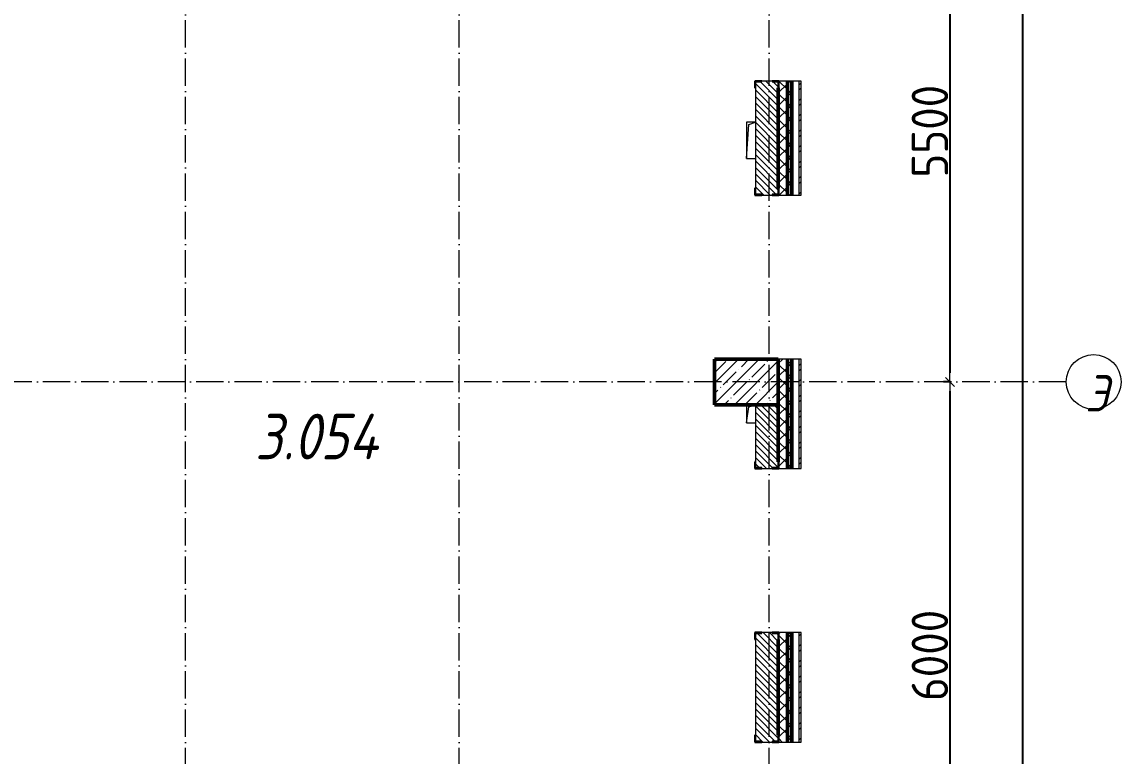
# Model space of a CAD drawing. Header units: millimetres. Extents: x -135211 to 49383, y -8033 to 228499.
# Drawn here: x -114686 to -102635, y 162310 to 170361 of the extents above; entities that cross this region are included whole.
import ezdxf

# ---------------------------------------------------------------- set-up
doc = ezdxf.new("R2010")
doc.units = ezdxf.units.MM
doc.linetypes.add('50_200_ШТРИХ_1Т_ш5_п1_п1_', pattern=[700, 500, -100, 0, -100])
for name, color, linetype, lineweight in [('A-____-____-DIMS', 7, 'Continuous', 9), ('A-GENM-____-MCUT', 7, 'Continuous', 25), ('A-GENM-____-OTLN', 7, 'Continuous', 9), ('A-GENM-____-OTLN-1', 7, 'Continuous', 25), ('A-WALL-____-MCUT-2', 7, 'Continuous', 50), ('A-WALL-____-MCUT-3', 7, 'Continuous', 9), ('A-WALL-____-PATT-1', 7, 'Continuous', 9), ('A-WALL-FNSH-MCUT-1', 7, 'Continuous', 9), ('S-COLS-____-MCUT', 7, 'Continuous', 50), ('S-COLS-____-OTLN', 7, 'Continuous', 9), ('S-GRID-____-IDEN', 7, 'Continuous', 9), ('S-GRID-____-OTLN-1', 7, '50_200_ШТРИХ_1Т_ш5_п1_п1_', 9), ('Марки помещений', 7, 'Continuous', 9)]:
    doc.layers.add(name, color=color, linetype=linetype, lineweight=lineweight)
doc.styles.add('ISOCPEUR_I', font='isocpeui.ttf', dxfattribs={"width": 0.9, "height": 2.5})
doc.styles.add('ISOCPEUR_I_2', font='isocpeui.ttf', dxfattribs={"width": 0.85, "height": 2.3})
doc.styles.add('СПДС', font='isocpeur.ttf', dxfattribs={"width": 0.9})
doc.dimstyles.new('Размера А3', dxfattribs={"dimtxt": 200, "dimasz": 100, "dimexe": 70, "dimexo": 100, "dimgap": 20, "dimtad": 1, "dimdec": 0, "dimrnd": 10, "dimzin": 0, "dimdsep": 46, "dimtxsty": 'СПДС', "dimblk": 'ARROWHEAD_6', "dimcen": 1, "dimclrd": 256, "dimclre": 256, "dimclrt": 256, "dimazin": 0, "dimtfac": 1, "dimtdec": 0, "dimtmove": 2, "dimatfit": 3, "dimfxl": 1, "dimtolj": 1, "dimtzin": 0, "dimarcsym": 0})
pattern_1 = [(135, (-129942.255, 127932.027), (-35.35534, -35.35534), [])]
pattern_2 = [(45, (-129942.25, 127932.03), (-85.53659, 85.53659), []), (45, (-129885.23, 127932.03), (-85.53659, 85.53659), [])]
pattern_3 = [(45, (-129942.25, 127932.03), (-70.71068, 70.71068), []), (135, (-129942.25, 127932.03), (-70.71068, -70.71068), [])]

# ---------------------------------------------------------------- blocks, each defined once
blk = doc.blocks.new('BSC_Колонна _Прямоугольная - 500х700-V8-АР1_План отверстий 3 этажа в осях 1-64_А-ГГ')
at = {"layer": 'S-COLS-____-OTLN'}
h = blk.add_hatch(dxfattribs=at)
h.set_pattern_fill('FP_42', color=256, style=0, pattern_type=2)
h.set_pattern_definition([(315, (-38481.04, 23200), (114.04925, 114.04925), []), (315, (-38481.04, 23085.95), (114.04925, 114.04925), [201.613, -40.323, 3.353, -36.97])])
h.paths.add_polyline_path([(-250, 237), (-250, -350), (250, -350), (250, 350), (-250, 350)], flags=0)
at = {"layer": 'S-COLS-____-MCUT'}
for p, q in [((250, 350), (-250, 350)), ((-250, 350), (-250, -350)), ((250, -350), (250, 350)), ((-250, -350), (250, -350))]:
    blk.add_line(p, q, dxfattribs=at)
blk = doc.blocks.new('Фахверк_СКБ_Уголок - 250_2700-27497298-АР1_План отверстий 3 этажа в осях 1-64_А-ГГ')
at = {"layer": 'A-GENM-____-MCUT'}
for p, q in [((200, 181), (125, 181)), ((125, 181), (125, 106)), ((131, 106), (131, 175)), ((131, 175), (200, 175)), ((200, 175), (200, 181)), ((125, 106), (131, 106)), ((131, -6), (125, -6)), ((125, -6), (125, -81)), ((125, -81), (200, -81)), ((131, -75), (131, -6)), ((200, -75), (131, -75)), ((200, -81), (200, -75))]:
    blk.add_line(p, q, dxfattribs=at)
blk = doc.blocks.new('AR_Отверстие прямоугольное _в плите_ - AR_Отверстие прямоугольное _в плите_-V178-АР1_План отверстий 3 этажа в осях 1-64_А-ГГ')
at = {"layer": 'A-GENM-____-OTLN'}
for p, q in [((-50, 100), (-50, -100)), ((-50, -100), (-25, 75)), ((-25, 75), (50, 100)), ((-50, -100), (50, -100))]:
    blk.add_line(p, q, dxfattribs=at)
blk = doc.blocks.new('AR_Отверстие прямоугольное _в плите_ - AR_Отверстие прямоугольное _в плите_-30510902-АР1_План отверстий 3 этажа в осях 1-64_А-ГГ')
at = {"layer": 'A-GENM-____-OTLN'}
for p, q in [((50, 200), (-50, 200)), ((-50, 200), (-50, -200)), ((-50, -200), (-25, 175)), ((-25, 175), (50, 200)), ((-50, -200), (50, -200))]:
    blk.add_line(p, q, dxfattribs=at)
blk = doc.blocks.new('Ось сетки - Круг_Ø6_00__ISO-2_5_0_9K_-25732049-АР1_План отверстий 3 этажа в осях 1-64_А-ГГ')
at = {"layer": 'S-GRID-____-IDEN'}
blk.add_circle((0, 0), 3, dxfattribs=at)
blk = doc.blocks.new('ARROWHEAD_6')
at = {"color": 0, "linetype": 'Continuous'}
for p, q in [((0, 0), (-1, 0)), ((-0.5, -0.5), (0.5, 0.5))]:
    blk.add_line(p, q, dxfattribs=at)
blk = doc.blocks.new('*D1038')
at = {"layer": 'A-____-____-DIMS', "lineweight": -2, "transparency": 16777216}
for p, q in [((-104504, 171913), (-104580, 171913)), ((-104510, 171813), (-104510, 166513)), ((-104504, 166413), (-104580, 166413))]:
    blk.add_line(p, q, dxfattribs=at)
at = {"layer": 'Defpoints', "color": 0, "transparency": 16777216}
for p in [(-104404, 171913), (-104510, 166413), (-104404, 166413)]:
    blk.add_point(p, dxfattribs=at)
at = {"layer": 'A-____-____-DIMS', "lineweight": -2, "transparency": 16777216, "xscale": 100, "yscale": 100, "zscale": 100}
for p, rotation in [((-104510, 171913), 90), ((-104510, 166413), 270)]:
    blk.add_blockref('ARROWHEAD_6', p, dxfattribs=dict(at, rotation=rotation))
at = {"layer": 'A-____-____-DIMS', "transparency": 16777216, "insert": (-104730, 169163), "char_height": 400, "attachment_point": 5, "rotation": 90, "style": 'СПДС'}
blk.add_mtext('\\A1;5500', dxfattribs=at)
blk = doc.blocks.new('*D1039')
at = {"layer": 'A-____-____-DIMS', "lineweight": -2, "transparency": 16777216}
for p, q in [((-104504, 166413), (-104580, 166413)), ((-104510, 166313), (-104510, 160513)), ((-104504, 160413), (-104580, 160413))]:
    blk.add_line(p, q, dxfattribs=at)
at = {"layer": 'Defpoints', "color": 0, "transparency": 16777216}
for p in [(-104404, 166413), (-104510, 160413), (-104404, 160413)]:
    blk.add_point(p, dxfattribs=at)
at = {"layer": 'A-____-____-DIMS', "lineweight": -2, "transparency": 16777216, "xscale": 100, "yscale": 100, "zscale": 100}
for p, rotation in [((-104510, 166413), 90), ((-104510, 160413), 270)]:
    blk.add_blockref('ARROWHEAD_6', p, dxfattribs=dict(at, rotation=rotation))
at = {"layer": 'A-____-____-DIMS', "transparency": 16777216, "insert": (-104730, 163413), "char_height": 400, "attachment_point": 5, "rotation": 90, "style": 'СПДС'}
blk.add_mtext('\\A1;6000', dxfattribs=at)
blk = doc.blocks.new('*D1044')
at = {"layer": 'A-____-____-DIMS', "lineweight": -2, "transparency": 16777216}
for p, q in [((-103716, 175563), (-103640, 175563)), ((-103710, 142213), (-103710, 175463)), ((-103716, 142113), (-103640, 142113))]:
    blk.add_line(p, q, dxfattribs=at)
at = {"layer": 'Defpoints', "color": 0, "transparency": 16777216}
for p in [(-103816, 175563), (-103710, 175563), (-103816, 142113)]:
    blk.add_point(p, dxfattribs=at)
at = {"layer": 'A-____-____-DIMS', "lineweight": -2, "transparency": 16777216, "xscale": 100, "yscale": 100, "zscale": 100}
for p, rotation in [((-103710, 175563), 90), ((-103710, 142113), 270)]:
    blk.add_blockref('ARROWHEAD_6', p, dxfattribs=dict(at, rotation=rotation))
at = {"layer": 'A-____-____-DIMS', "transparency": 16777216, "insert": (-103930, 158838), "char_height": 400, "attachment_point": 5, "rotation": 90, "style": 'СПДС'}
blk.add_mtext('\\A1;33450', dxfattribs=at)

msp = doc.modelspace()

# ---------------------------------------------------------------- hatches: boundary and pattern name
at = {"layer": 'A-WALL-____-PATT-1'}
h = msp.add_hatch(dxfattribs=at)
h.set_pattern_fill('FP_3', color=256, style=0, pattern_type=2)
h.set_pattern_definition(pattern_2)
h.paths.add_polyline_path([(-106142.3, 169483.1), (-106142.3, 169713.1), (-106162.3, 169713.1), (-106162.3, 169483.1)], flags=0)
h.paths.add_polyline_path([(-106142.3, 171513.1), (-106142.3, 175913.1), (-106162.3, 175913.1), (-106162.3, 171513.1)], flags=0)
h = msp.add_hatch(dxfattribs=at)
h.set_pattern_fill('FP_1', color=256, style=0, pattern_type=2)
h.set_pattern_definition(pattern_3)
h.paths.add_polyline_path([(-106292.3, 137463.1), (-106292.3, 139663.1), (-106386.3, 139663.1), (-106386.3, 139588.1), (-106392.3, 139588.1), (-106392.3, 137463.1)], flags=0)
h.paths.add_polyline_path([(-106292.3, 141463.1), (-106292.3, 142663.1), (-106386.3, 142663.1), (-106386.3, 142588.1), (-106392.3, 142588.1), (-106392.3, 141538.1), (-106386.3, 141538.1), (-106386.3, 141463.1)], flags=0)
h.paths.add_polyline_path([(-106292.3, 144463.1), (-106292.3, 145663.1), (-106392.3, 145663.1), (-106392.3, 144538.1), (-106386.3, 144538.1), (-106386.3, 144463.1)], flags=0)
h.paths.add_polyline_path([(-106292.3, 147463.1), (-106292.3, 148663.1), (-106386.3, 148663.1), (-106386.3, 148588.1), (-106392.3, 148588.1), (-106392.3, 147538.1), (-106386.3, 147538.1), (-106386.3, 147463.1)], flags=0)
h.paths.add_polyline_path([(-106392.3, 150463.1), (-106292.3, 150463.1), (-106292.3, 151663.1), (-106386.3, 151663.1), (-106386.3, 151588.1), (-106392.3, 151588.1), (-106392.3, 150963.1)], flags=0)
h.paths.add_polyline_path([(-106386.3, 153463.1), (-106292.3, 153463.1), (-106292.3, 154663.1), (-106392.3, 154663.1), (-106392.3, 153538.1), (-106386.3, 153538.1), (-106386.3, 153469.1)], flags=0)
h.paths.add_polyline_path([(-106386.3, 156463.1), (-106292.3, 156463.1), (-106292.3, 157663.1), (-106386.3, 157663.1), (-106386.3, 157588.1), (-106392.3, 157588.1), (-106392.3, 156538.1), (-106386.3, 156538.1), (-106386.3, 156469.1)], flags=0)
h.paths.add_polyline_path([(-106386.3, 159463.1), (-106292.3, 159463.1), (-106292.3, 160663.1), (-106392.3, 160663.1), (-106392.3, 159538.1), (-106386.3, 159538.1), (-106386.3, 159469.1)], flags=0)
h.paths.add_polyline_path([(-106292.3, 162463.1), (-106292.3, 163663.1), (-106386.3, 163663.1), (-106386.3, 163588.1), (-106392.3, 163588.1), (-106392.3, 162538.1), (-106386.3, 162538.1), (-106386.3, 162463.1)], flags=0)
h.paths.add_polyline_path([(-106386.3, 165463.1), (-106292.3, 165463.1), (-106292.3, 166663.1), (-106392.3, 166663.1), (-106392.3, 165538.1), (-106386.3, 165538.1), (-106386.3, 165469.1)], flags=0)
h.paths.add_polyline_path([(-106292.3, 168463.1), (-106292.3, 169713.1), (-106386.3, 169713.1), (-106386.3, 169638.1), (-106392.3, 169638.1), (-106392.3, 168538.1), (-106386.3, 168538.1), (-106386.3, 168463.1)], flags=0)
h.paths.add_polyline_path([(-106292.3, 171513.1), (-106292.3, 175663.1), (-106392.3, 175663.1), (-106392.3, 171513.1)], flags=0)
h = msp.add_hatch(dxfattribs=at)
h.set_pattern_fill('FP_1', color=256, style=0, pattern_type=2)
h.set_pattern_definition(pattern_3)
h.paths.add_polyline_path([(-106242.3, 137463.1), (-106242.3, 139663.1), (-106292.3, 139663.1), (-106292.3, 137463.1)], flags=0)
h.paths.add_polyline_path([(-106242.3, 141463.1), (-106242.3, 142663.1), (-106292.3, 142663.1), (-106292.3, 141463.1)], flags=0)
h.paths.add_polyline_path([(-106242.3, 144463.1), (-106242.3, 145663.1), (-106292.3, 145663.1), (-106292.3, 144463.1)], flags=0)
h.paths.add_polyline_path([(-106242.3, 147463.1), (-106242.3, 148663.1), (-106292.3, 148663.1), (-106292.3, 147463.1)], flags=0)
h.paths.add_polyline_path([(-106242.3, 150463.1), (-106242.3, 151663.1), (-106292.3, 151663.1), (-106292.3, 150463.1)], flags=0)
h.paths.add_polyline_path([(-106292.3, 153463.1), (-106242.3, 153463.1), (-106242.3, 154663.1), (-106292.3, 154663.1), (-106292.3, 154467)], flags=0)
h.paths.add_polyline_path([(-106292.3, 156463.1), (-106242.3, 156463.1), (-106242.3, 157663.1), (-106292.3, 157663.1)], flags=0)
h.paths.add_polyline_path([(-106242.3, 159463.1), (-106242.3, 160663.1), (-106292.3, 160663.1), (-106292.3, 159463.1)], flags=0)
h.paths.add_polyline_path([(-106292.3, 162463.1), (-106242.3, 162463.1), (-106242.3, 163663.1), (-106292.3, 163663.1), (-106292.3, 163067.3)], flags=0)
h.paths.add_polyline_path([(-106292.3, 165463.1), (-106242.3, 165463.1), (-106242.3, 166663.1), (-106292.3, 166663.1), (-106292.3, 166507.4)], flags=0)
h.paths.add_polyline_path([(-106242.3, 168463.1), (-106242.3, 169713.1), (-106292.3, 169713.1), (-106292.3, 168463.1)], flags=0)
h.paths.add_polyline_path([(-106242.3, 171513.1), (-106242.3, 175663.1), (-106292.3, 175663.1), (-106292.3, 171513.1)], flags=0)
h = msp.add_hatch(dxfattribs=at)
h.set_pattern_fill('FP_6', color=256, style=0, pattern_type=2)
h.set_pattern_definition(pattern_1)
h.paths.add_polyline_path([(-106573.3, 168463.1), (-106461.3, 168463.1), (-106461.3, 168469.1), (-106392.3, 168469.1), (-106392.3, 169707.1), (-106461.3, 169707.1), (-106461.3, 169713.1), (-106573.3, 169713.1), (-106573.3, 169707.1), (-106642.3, 169707.1), (-106642.3, 168469.1), (-106573.3, 168469.1)], flags=0)
h = msp.add_hatch(dxfattribs=at)
h.set_pattern_fill('FP_3', color=256, style=0, pattern_type=2)
h.set_pattern_definition(pattern_2)
h.paths.add_polyline_path([(-106162.3, 137653.1), (-106142.3, 137653.1), (-106142.3, 139663.1), (-106162.3, 139663.1), (-106162.3, 137696.4)], flags=0)
h.paths.add_polyline_path([(-106142.3, 141463.1), (-106142.3, 142663.1), (-106162.3, 142663.1), (-106162.3, 141463.1)], flags=0)
h.paths.add_polyline_path([(-106142.3, 144463.1), (-106142.3, 145663.1), (-106162.3, 145663.1), (-106162.3, 144463.1)], flags=0)
h.paths.add_polyline_path([(-106142.3, 147463.1), (-106142.3, 148663.1), (-106162.3, 148663.1), (-106162.3, 147463.1)], flags=0)
h.paths.add_polyline_path([(-106162.3, 150463.1), (-106142.3, 150463.1), (-106142.3, 151663.1), (-106162.3, 151663.1)], flags=0)
h.paths.add_polyline_path([(-106142.3, 153463.1), (-106142.3, 154663.1), (-106162.3, 154663.1), (-106162.3, 153463.1)], flags=0)
h.paths.add_polyline_path([(-106142.3, 156463.1), (-106142.3, 157663.1), (-106162.3, 157663.1), (-106162.3, 156463.1)], flags=0)
h.paths.add_polyline_path([(-106162.3, 159463.1), (-106142.3, 159463.1), (-106142.3, 160663.1), (-106162.3, 160663.1), (-106162.3, 159627.2)], flags=0)
h.paths.add_polyline_path([(-106142.3, 162463.1), (-106142.3, 163663.1), (-106162.3, 163663.1), (-106162.3, 162463.1)], flags=0)
h.paths.add_polyline_path([(-106142.3, 165463.1), (-106142.3, 166663.1), (-106162.3, 166663.1), (-106162.3, 165463.1)], flags=0)
h.paths.add_polyline_path([(-106162.3, 168463.1), (-106142.3, 168463.1), (-106142.3, 169483.1), (-106162.3, 169483.1), (-106162.3, 169087.5)], flags=0)
h = msp.add_hatch(dxfattribs=at)
h.set_pattern_fill('FP_6', color=256, style=0, pattern_type=2)
h.set_pattern_definition(pattern_1)
h.paths.add_polyline_path([(-106461.3, 162463.1), (-106461.3, 162469.1), (-106392.3, 162469.1), (-106392.3, 163657.1), (-106461.3, 163657.1), (-106461.3, 163663.1), (-106573.3, 163663.1), (-106573.3, 163657.1), (-106642.3, 163657.1), (-106642.3, 162469.1), (-106573.3, 162469.1), (-106573.3, 162463.1)], flags=0)
h.paths.add_polyline_path([(-106461.3, 165463.1), (-106461.3, 165469.1), (-106392.3, 165469.1), (-106392.3, 166163.1), (-106642.3, 166163.1), (-106642.3, 165469.1), (-106573.3, 165469.1), (-106573.3, 165463.1)], flags=0)

# ---------------------------------------------------------------- linework, layer by layer
at = {"layer": 'A-WALL-____-MCUT-2'}
for p, q in [((-106292.3, 168463.1), (-106292.3, 169713.1)), ((-106242.3, 168463.1), (-106242.3, 169713.1)), ((-106392.3, 168538.1), (-106392.3, 169638.1)), ((-106292.3, 165463.1), (-106292.3, 166663.1)), ((-106242.3, 165463.1), (-106242.3, 166663.1)), ((-106392.3, 166163.1), (-106392.3, 165538.1)), ((-106292.3, 162463.1), (-106292.3, 163663.1)), ((-106242.3, 162463.1), (-106242.3, 163663.1)), ((-106392.3, 163588.1), (-106392.3, 162538.1))]:
    msp.add_line(p, q, dxfattribs=at)
at = {"layer": 'A-WALL-____-MCUT-3'}
for p, q in [((-106461.3, 169713.1), (-106573.3, 169713.1)), ((-106162.3, 169713.1), (-106386.3, 169713.1)), ((-106162.3, 168463.1), (-106162.3, 169713.1)), ((-106642.3, 169638.1), (-106642.3, 168538.1)), ((-106573.3, 168463.1), (-106461.3, 168463.1)), ((-106386.3, 168463.1), (-106162.3, 168463.1)), ((-106162.3, 166663.1), (-106392.3, 166663.1)), ((-106162.3, 165463.1), (-106162.3, 166663.1)), ((-106642.3, 166163.1), (-106642.3, 165538.1)), ((-106573.3, 165463.1), (-106461.3, 165463.1)), ((-106386.3, 165463.1), (-106162.3, 165463.1)), ((-106461.3, 163663.1), (-106573.3, 163663.1)), ((-106162.3, 163663.1), (-106386.3, 163663.1)), ((-106162.3, 162463.1), (-106162.3, 163663.1)), ((-106642.3, 163588.1), (-106642.3, 162538.1)), ((-106573.3, 162463.1), (-106461.3, 162463.1)), ((-106386.3, 162463.1), (-106162.3, 162463.1))]:
    msp.add_line(p, q, dxfattribs=at)
at = {"layer": 'A-WALL-FNSH-MCUT-1'}
for p, q in [((-106142.3, 169713.1), (-106162.3, 169713.1)), ((-106142.3, 168463.1), (-106142.3, 169713.1)), ((-106162.3, 168463.1), (-106142.3, 168463.1)), ((-106142.3, 166663.1), (-106162.3, 166663.1)), ((-106142.3, 165463.1), (-106142.3, 166663.1)), ((-106162.3, 165463.1), (-106142.3, 165463.1)), ((-106142.3, 163663.1), (-106162.3, 163663.1)), ((-106142.3, 162463.1), (-106142.3, 163663.1)), ((-106162.3, 162463.1), (-106142.3, 162463.1))]:
    msp.add_line(p, q, dxfattribs=at)
at = {"layer": 'S-GRID-____-OTLN-1', "color": 251, "ltscale": 0.6, "true_color": 0x636466}
for p, q in [((-112892.3, 123449.4), (-112892.3, 177813)), ((-109892.3, 123449.4), (-109892.3, 177813)), ((-106492.3, 123449.4), (-106492.3, 177813)), ((-103234.5, 166413.1), (-134611, 166413.1))]:
    msp.add_line(p, q, dxfattribs=at)

# ---------------------------------------------------------------- block references
at = {"layer": 'A-GENM-____-OTLN'}
for name, p in [('AR_Отверстие прямоугольное _в плите_ - AR_Отверстие прямоугольное _в плите_-30510902-АР1_План отверстий 3 этажа в осях 1-64_А-ГГ', (-106692.3, 169063.1)), ('AR_Отверстие прямоугольное _в плите_ - AR_Отверстие прямоугольное _в плите_-V178-АР1_План отверстий 3 этажа в осях 1-64_А-ГГ', (-106692.3, 166063.1))]:
    msp.add_blockref(name, p, dxfattribs=at)
at = {"layer": 'A-GENM-____-OTLN-1'}
for p, rotation in [((-106567.3, 169838.1), 269.9999999999999), ((-106467.3, 168338.1), 89.99999999999991), ((-106467.3, 165338.1), 89.99999999999991), ((-106567.3, 163788.1), 269.9999999999999), ((-106467.3, 162338.1), 89.99999999999991)]:
    msp.add_blockref('Фахверк_СКБ_Уголок - 250_2700-27497298-АР1_План отверстий 3 этажа в осях 1-64_А-ГГ', p, dxfattribs=dict(at, rotation=rotation))
at = {"layer": 'S-COLS-____-OTLN', "rotation": 89.9999999999999}
msp.add_blockref('BSC_Колонна _Прямоугольная - 500х700-V8-АР1_План отверстий 3 этажа в осях 1-64_А-ГГ', (-106742.3, 166413.1), dxfattribs=at)
at = {"layer": 'S-GRID-____-IDEN', "xscale": 99.99999999999993, "yscale": 99.99999999999993, "zscale": 99.99999999999993, "rotation": 89.99999999999982}
msp.add_blockref('Ось сетки - Круг_Ø6_00__ISO-2_5_0_9K_-25732049-АР1_План отверстий 3 этажа в осях 1-64_А-ГГ', (-102934.5, 166413.1), dxfattribs=at)

# ---------------------------------------------------------------- texts
at = {"layer": 'S-GRID-____-IDEN', "insert": (-103027.3, 166489.1), "char_height": 400, "width": 223.671, "attachment_point": 1, "style": 'ISOCPEUR_I'}
msp.add_mtext('\\fISOCPEUR|b0|i1|c204|p34|;\\W.9;Э', dxfattribs=at)
at = {"layer": 'Марки помещений', "insert": (-112129.5, 166064), "char_height": 500, "width": 817.721, "attachment_point": 1, "style": 'ISOCPEUR_I_2'}
msp.add_mtext('3.054', dxfattribs=at)

# ---------------------------------------------------------------- dimensions: what is measured, and where the dimension line sits
at = {"layer": 'A-____-____-DIMS'}
for base, p1, p2, picture, middle in [((-103709.7, 175563.1), (-103815.8, 142113.1), (-103815.8, 175563.1), '*D1044', (-103929.7, 158838.1)), ((-104509.7, 166413.1), (-104403.7, 171913.1), (-104403.7, 166413.1), '*D1038', (-104729.7, 169163.1)), ((-104509.7, 160413.1), (-104403.7, 166413.1), (-104403.7, 160413.1), '*D1039', (-104729.7, 163413.1))]:
    dim = msp.add_linear_dim(base=base, p1=p1, p2=p2, angle=90, dimstyle='Размера А3', override={"dimtxt": 400}, dxfattribs=at)
    dim.commit()
    dim.dimension.update_dxf_attribs({"geometry": picture, "text_midpoint": middle})

doc.saveas('drawing.dxf')
